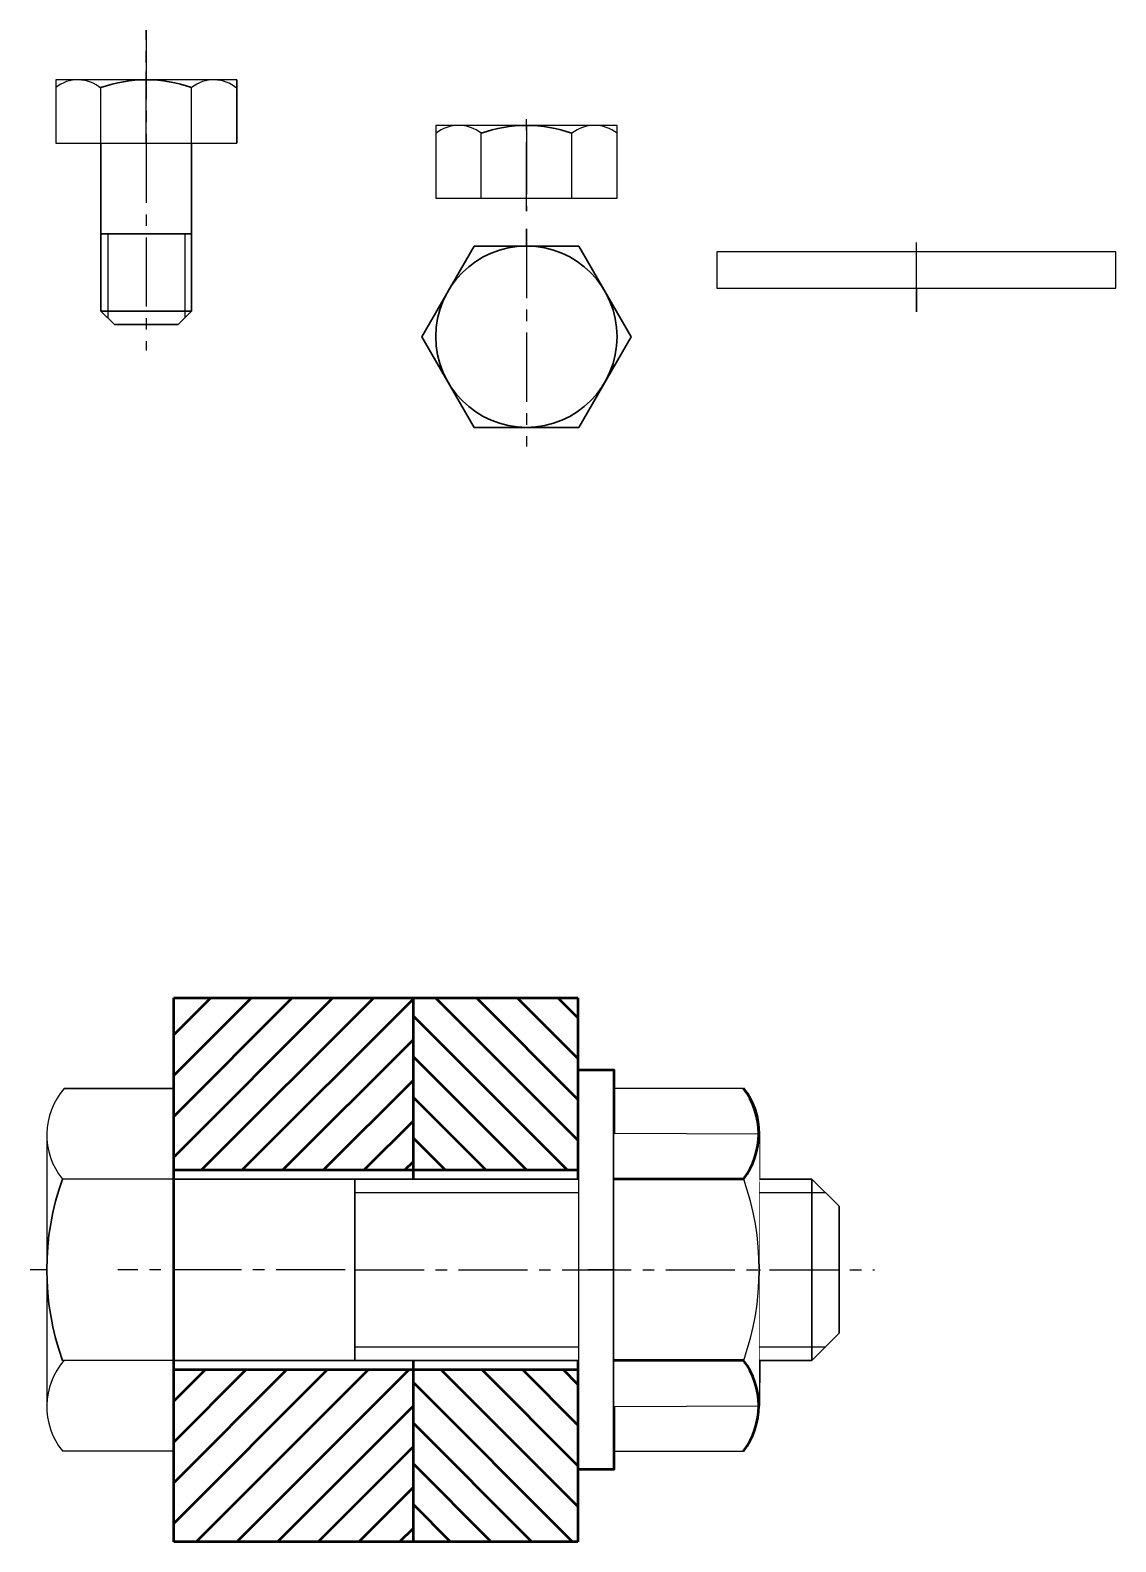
# Model space of a CAD drawing. Header units: millimetres. Extents: x -210 to 222, y -52 to 136.
# Drawn here: x -209.7 to -89.9, y -52.2 to 114.5 of the extents above.
import ezdxf

# ---------------------------------------------------------------- set-up
doc = ezdxf.new("R2010")
doc.units = ezdxf.units.MM
doc.header["$LTSCALE"] = 0.4
doc.set_wipeout_variables(frame=1)
doc.linetypes.add('CENTER2', pattern=[28.575, 19.05, -3.175, 3.175, -3.175])
doc.layers.add('中心线', color=1, linetype='CENTER2')
doc.layers.add('细实线', color=3, linetype='Continuous')
doc.layers.add('粗实线', color=7, linetype='Continuous', lineweight=50)

# ---------------------------------------------------------------- blocks, each defined once
blk = doc.blocks.new('*U12')
blk.add_lwpolyline([(-22, 0), (22, 0), (22, 4), (-22, 4)], close=True)
at = {"layer": '中心线'}
for p, q in [((0, -2.61), (0, 6.27)), ((0, 0), (0, -2.61))]:
    blk.add_line(p, q, dxfattribs=at)
blk = doc.blocks.new('螺母')
for p, q in [((10, 8), (-10, 8)), ((-10, 8), (-10, 0)), ((-5, 0), (-5, 7.14)), ((5, 0), (5, 7.14)), ((10, 0), (10, 8)), ((10, 0), (10, 8)), ((-10, 0), (10, 0))]:
    blk.add_line(p, q)
at = {"lineweight": 30}
blk.add_lwpolyline([(-5.77, -5.29), (-11.55, -15.29), (-5.77, -25.29), (5.77, -25.29), (11.55, -15.29), (5.77, -5.29)], close=True, dxfattribs=at)
blk.add_circle((0, -15.29), 10, dxfattribs=at)
for start, end in [(70.5288, 109.4712), (229.4644, 231.1756), (308.8244, 310.5356)]:
    blk.add_arc((0, -7), 15, start, end, dxfattribs=at)
at = {"layer": '中心线'}
for p, q in [((0, -1.45), (0, 9.44)), ((0, 8), (0, -1.45)), ((0, -5.29), (0, -3.41)), ((0, -3.41), (0, -27.39))]:
    blk.add_line(p, q, dxfattribs=at)
blk = doc.blocks.new('*U15')
for p, q in [((10, 7), (-10, 7)), ((-10, 7), (-10, 0)), ((-5, 0), (-5, 6.14)), ((5, 0), (5, 6.14)), ((-10, 0), (10, 0))]:
    blk.add_line(p, q)
at = {"lineweight": 30}
for p, q in [((10, 7), (10, 0)), ((-5, 0), (-5, -18.5)), ((5, 0), (5, -18.5)), ((5, -10), (-5, -10)), ((-5, -18.5), (-3.5, -20)), ((-5, -18.5), (5, -18.5)), ((-3.5, -20), (3.5, -20)), ((5, -18.5), (3.5, -20))]:
    blk.add_line(p, q, dxfattribs=at)
for centre in [(-7.55, 3.1), (7.44, 3.1)]:
    blk.add_arc(centre, 3.9, 48.9237, 128.7651)
blk.add_arc((0, -8), 15, 70.5288, 109.4712, dxfattribs=at)
at = {"layer": '中心线'}
blk.add_line((0, 7), (0, 7.91), dxfattribs=at)
at = {"layer": '细实线'}
for p, q in [((-4.25, -10), (-4.25, -19.25)), ((4.25, -10), (4.25, -19.25))]:
    blk.add_line(p, q, dxfattribs=at)

msp = doc.modelspace()

# ---------------------------------------------------------------- hatches: boundary and pattern name
at = {"layer": '粗实线'}
h = msp.add_hatch(dxfattribs=at)
h.set_pattern_fill('ANSI31', color=3)
h.paths.add_polyline_path([(-167.42, 7.81), (-177.43, 7.81), (-193.86, 7.81), (-193.86, -11.19), (-167.42, -11.19)])
h.paths.add_polyline_path([(-167.42, -33.19), (-193.86, -33.19), (-193.86, -42.19), (-193.86, -52.19), (-177.43, -52.19), (-167.42, -52.19)])
h = msp.add_hatch(dxfattribs=at)
h.set_pattern_fill('ANSI31', color=3, angle=90)
h.paths.add_polyline_path([(-149.26, -0.19), (-149.26, 7.81), (-167.42, 7.81), (-167.42, -11.19), (-149.26, -11.19)])
h.paths.add_polyline_path([(-149.26, -33.19), (-167.42, -33.19), (-167.42, -52.19), (-149.26, -52.19)])

# ---------------------------------------------------------------- linework, layer by layer
for p, q in [((-164.92, 103.15), (-164.94, 103.15)), ((-164.94, 103.15), (-164.92, 103.15)), ((-159.94, 103.15), (-159.92, 103.15)), ((-193.86, -42.19), (-193.86, -2.19)), ((-145.26, -2.19), (-145.26, -42.19)), ((-130.98, -2.19), (-145.26, -2.19)), ((-207.86, -7.19), (-207.86, -37.41)), ((-193.86, -12.19), (-206.15, -12.19)), ((-145.26, -12.19), (-130.98, -12.19)), ((-129.26, -32.19), (-129.26, -12.19)), ((-193.86, -32.19), (-206.15, -32.19)), ((-145.26, -32.19), (-130.98, -32.19)), ((-206.15, -42.17), (-193.86, -42.17)), ((-145.26, -42.19), (-130.98, -42.19)), ((-145.26, -42.19), (-130.98, -42.19))]:
    msp.add_line(p, q)
at = {"lineweight": 30}
for p, q in [((-205.95, -2.19), (-193.86, -2.19)), ((-145.26, -12.19), (-123.45, -12.19)), ((-123.45, -12.19), (-120.45, -15.19)), ((-123.45, -32.19), (-123.45, -12.19)), ((-120.45, -29.19), (-120.45, -15.19)), ((-123.45, -32.19), (-120.45, -29.19)), ((-145.26, -32.19), (-123.45, -32.19))]:
    msp.add_line(p, q, dxfattribs=at)
for centre, radius, start, end in [((-162.42, 99.94), 4.07, 52.1211, 127.8789), ((-147.44, 99.94), 4.07, 52.1211, 127.8789), ((-200.07, -7.32), 7.79, 138.9237, 218.7651), ((-200.07, -37.29), 7.79, 138.9237, 218.7651)]:
    msp.add_arc(centre, radius, start, end)
for centre, start, end in [((-177.86, -22.19), 160.5288, 199.4712), ((-159.26, -22.19), 340.5288, 19.4712)]:
    msp.add_arc(centre, 30, start, end, dxfattribs=at)
at = {"layer": '中心线'}
for p, q in [((-196.88, 102.05), (-196.88, 114.52)), ((-196.88, 114.52), (-196.88, 79.2)), ((-207.86, -22.19), (-209.69, -22.19)), ((-152.09, -22.19), (-200.04, -22.19)), ((-155.83, -22.19), (-152.09, -22.19)), ((-129.26, -22.19), (-148.16, -22.19)), ((-148.16, -22.19), (-126.38, -22.19))]:
    msp.add_line(p, q, dxfattribs=at)
at = {"layer": '粗实线'}
for p, q in [((-193.86, -33.19), (-193.86, 7.81)), ((-193.86, -22.19), (-193.86, 7.81)), ((-193.86, 7.81), (-177.43, 7.81)), ((-177.43, 7.81), (-149.26, 7.81)), ((-167.42, -52.19), (-167.42, 7.81)), ((-149.26, 7.81), (-149.26, -52.19)), ((-130.98, -12.19), (-130.98, -7.19)), ((-130.98, -7.19), (-130.98, -37.2)), ((-129.26, -12.19), (-129.26, -7.19)), ((-193.86, -11.19), (-149.26, -11.19)), ((-193.86, -52.19), (-193.86, -22.19)), ((-193.86, -33.19), (-149.26, -33.19)), ((-130.98, -32.19), (-130.98, -37.2)), ((-129.26, -32.19), (-129.3, -37.19)), ((-177.43, -52.19), (-193.86, -52.19)), ((-149.26, -52.19), (-177.43, -52.19))]:
    msp.add_line(p, q, dxfattribs=at)
for centre, radius, start, end in [((-137.41, -7.19), 8.15, 322.1609, 37.8391), ((-137.62, -37.19), 8.31, 323.0108, 36.9892)]:
    msp.add_arc(centre, radius, start, end, dxfattribs=at)
at = {"layer": '细实线'}
for p, q in [((-145.26, -13.69), (-121.95, -13.69)), ((-145.26, -30.69), (-121.95, -30.69))]:
    msp.add_line(p, q, dxfattribs=at)

# ---------------------------------------------------------------- block references
for name, p in [('*U15', (-196.88, 102.05)), ('螺母', (-154.94, 96.01)), ('*U12', (-111.92, 86.08))]:
    msp.add_blockref(name, p)
at = {"layer": '粗实线', "rotation": 270.0000000000002}
msp.add_blockref('*U12', (-149.26, -22.19), dxfattribs=at)

# ---------------------------------------------------------------- next in the draw order: wipeouts: each hides what was drawn before it
for points in [[(-129.26, -7.19), (-145.26, -7.12), (-145.26, -37.27), (-129.3, -37.19)], [(-173.86, -12.19), (-149.26, -12.19), (-149.26, -32.19), (-173.86, -32.19)]]:
    msp.add_wipeout(points).dxf.layer = '粗实线'

# ---------------------------------------------------------------- next in the draw order: linework, layer by layer
at = {"lineweight": 30}
for p, q in [((-193.86, -12.19), (-149.26, -12.19)), ((-173.86, -12.19), (-173.86, -32.19)), ((-193.86, -32.19), (-149.26, -32.19))]:
    msp.add_line(p, q, dxfattribs=at)
msp.add_arc((-159.26, -22.19), 30, 340.5288, 19.4712)
at = {"layer": '中心线'}
msp.add_line((-173.86, -22.19), (-116.54, -22.19), dxfattribs=at)
at = {"layer": '粗实线'}
for p, q in [((-130.98, -12.19), (-145.26, -12.19)), ((-130.98, -32.19), (-145.26, -32.19))]:
    msp.add_line(p, q, dxfattribs=at)
for centre in [(-137.62, -7.19), (-137.62, -37.19)]:
    msp.add_arc(centre, 8.31, 323.0108, 36.9892, dxfattribs=at)
at = {"layer": '细实线'}
for p, q in [((-173.86, -13.69), (-149.26, -13.69)), ((-173.86, -30.69), (-149.26, -30.69)), ((-145.26, -37.27), (-129.3, -37.19))]:
    msp.add_line(p, q, dxfattribs=at)

# ---------------------------------------------------------------- next in the draw order: wipeouts: each hides what was drawn before it
msp.add_wipeout([(-129.3, -7.19), (-145.26, -7.12), (-129.3, -7.19), (-145.26, -7.12)]).dxf.layer = '粗实线'

# ---------------------------------------------------------------- next in the draw order: linework, layer by layer
msp.add_line((-145.26, -7.12), (-129.3, -7.19), dxfattribs=at)

doc.saveas('drawing.dxf')
